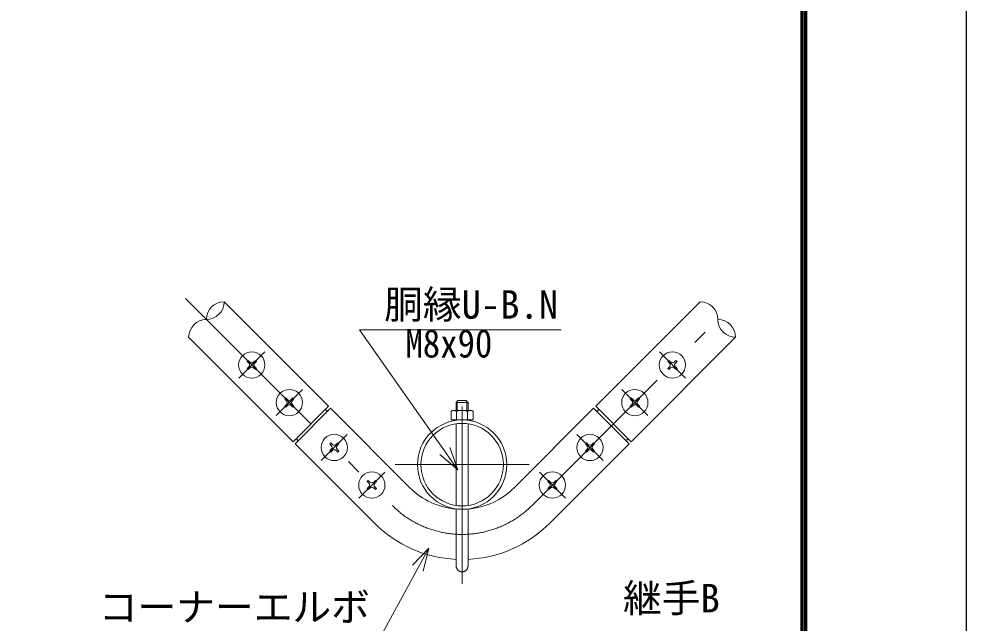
# Model space of a CAD drawing. Units: millimetres, scale not verified. Extents: x -4200 to 4200, y -2970 to 2970.
# Drawn here: x 2596 to 4200, y -218 to 805 of the extents above; entities that cross this region are included whole.
import ezdxf
from ezdxf.enums import TextEntityAlignment as Align

# ---------------------------------------------------------------- set-up
doc = ezdxf.new("R2010")
doc.units = ezdxf.units.MM
doc.header["$LTSCALE"] = 10
doc.linetypes.add('USER2', pattern=[50.5, 30, -9, 2.5, -9])
doc.linetypes.add('USER3', pattern=[12.6, 8.4, -4.2])
for name, color, linetype, lineweight in [('0-A_D-STR-TXT', 7, 'Continuous', 13), ('0-C_D-TTL', 7, 'Continuous', 25), ('0-D_3', 3, 'Continuous', 13), ('0-E_26', 2, 'USER2', 13), ('0-F_1', 1, 'Continuous', 9), ('1-0_27', 7, 'Continuous', 13), ('1-1_28', 7, 'Continuous', 13)]:
    doc.layers.add(name, color=color, linetype=linetype, lineweight=lineweight)
doc.styles.add('ＭＳ ゴシック', font='')
doc.styles.get('ＭＳ ゴシック').set_extended_font_data('MS Gothic')

msp = doc.modelspace()

# ---------------------------------------------------------------- linework, layer by layer
at = {"layer": '0-C_D-TTL', "color": 2}
msp.add_lwpolyline([(-4200, 2970), (4200, 2970), (4200, -2970), (-4200, -2970)], close=True, dxfattribs=at)
at = {"layer": '0-C_D-TTL'}
for points in [[(-3930, 2750), (3930, 2750), (3930, -2750), (-3930, -2750)], [(-3927.5, 2747.5), (3927.5, 2747.5), (3927.5, -2747.5), (-3927.5, -2747.5)], [(-3925, 2745), (3925, 2745), (3925, -2745), (-3925, -2745)], [(-3922.5, 2742.5), (3922.5, 2742.5), (3922.5, -2742.5), (-3922.5, -2742.5)], [(-3920, 2740), (3920, 2740), (3920, -2740), (-3920, -2740)]]:
    msp.add_lwpolyline(points, close=True, dxfattribs=at)
at = {"layer": '0-D_3'}
for p, q in [((2984.28, 226.91), (2982.55, 225.18)), ((2985.34, 222.29), (2982.55, 225.18)), ((2987.17, 224.12), (2984.28, 226.91)), ((2996.34, 226.91), (2993.45, 224.12)), ((2998.07, 225.18), (2995.28, 222.29)), ((2998.07, 225.18), (2996.34, 226.91)), ((3694.96, 225.18), (3696.69, 226.91)), ((3694.96, 225.18), (3697.75, 222.29)), ((3696.69, 226.91), (3699.58, 224.12)), ((3705.86, 224.12), (3708.75, 226.91)), ((3707.69, 222.29), (3710.48, 225.18)), ((3708.75, 226.91), (3710.48, 225.18)), ((2982.55, 213.12), (2985.34, 216.01)), ((2984.28, 211.39), (2982.55, 213.12)), ((2984.28, 211.39), (2987.17, 214.18)), ((2993.45, 214.18), (2996.34, 211.39)), ((2995.28, 216.01), (2998.07, 213.12)), ((2998.07, 213.12), (2996.34, 211.39)), ((3697.75, 216.01), (3694.96, 213.12)), ((3694.96, 213.12), (3696.69, 211.39)), ((3699.58, 214.18), (3696.69, 211.39)), ((3708.75, 211.39), (3705.86, 214.18)), ((3710.48, 213.12), (3707.69, 216.01)), ((3708.75, 211.39), (3710.48, 213.12)), ((3047.92, 163.27), (3046.19, 161.54)), ((3048.98, 158.65), (3046.19, 161.54)), ((3050.81, 160.48), (3047.92, 163.27)), ((3059.98, 163.27), (3057.09, 160.48)), ((3061.71, 161.54), (3058.92, 158.65)), ((3061.71, 161.54), (3059.98, 163.27)), ((3631.32, 161.54), (3633.05, 163.27)), ((3631.32, 161.54), (3634.11, 158.65)), ((3633.05, 163.27), (3635.94, 160.48)), ((3642.22, 160.48), (3645.11, 163.27)), ((3644.05, 158.65), (3646.84, 161.54)), ((3645.11, 163.27), (3646.84, 161.54)), ((3046.19, 149.48), (3048.98, 152.37)), ((3047.92, 147.75), (3046.19, 149.48)), ((3047.92, 147.75), (3050.81, 150.54)), ((3057.09, 150.54), (3059.98, 147.75)), ((3058.92, 152.37), (3061.71, 149.48)), ((3061.71, 149.48), (3059.98, 147.75)), ((3336.51, 142.33), (3336.51, 155.89)), ((3338.26, 142.33), (3338.26, 157.64)), ((3339.51, 158.89), (3353.51, 158.89)), ((3356.51, 155.89), (3353.51, 158.89)), ((3354.76, 142.33), (3354.76, 157.64)), ((3356.51, 142.33), (3356.51, 155.89)), ((3634.11, 152.37), (3631.32, 149.48)), ((3631.32, 149.48), (3633.05, 147.75)), ((3635.94, 150.54), (3633.05, 147.75)), ((3645.11, 147.75), (3642.22, 150.54)), ((3646.84, 149.48), (3644.05, 152.37)), ((3645.11, 147.75), (3646.84, 149.48)), ((3114.94, 144.02), (3118.47, 140.48)), ((3327.76, 126.08), (3327.76, 140.58)), ((3331.71, 142.33), (3360.63, 142.33)), ((3337.14, 140.58), (3337.14, 126.08)), ((3355.89, 140.58), (3355.89, 126.08)), ((3365.26, 126.08), (3365.26, 140.58)), ((3578.09, 144.02), (3574.55, 140.48)), ((3327.76, 126.08), (3365.26, 126.08)), ((3336.51, 125.41), (3336.51, 126.08)), ((3336.51, -18.71), (3336.51, 119.61)), ((3356.51, 125.41), (3356.51, 126.08)), ((3356.51, -18.71), (3356.51, 119.61)), ((3065.44, 94.52), (3068.97, 90.99)), ((3123.93, 87.25), (3122.2, 85.53)), ((3124.99, 82.64), (3122.2, 85.53)), ((3126.82, 84.47), (3123.93, 87.25)), ((3135.99, 87.25), (3133.1, 84.47)), ((3137.72, 85.53), (3134.93, 82.64)), ((3135.99, 87.25), (3137.72, 85.53)), ((3557.03, 87.25), (3555.31, 85.53)), ((3558.09, 82.64), (3555.31, 85.53)), ((3559.92, 84.47), (3557.03, 87.25)), ((3569.09, 87.25), (3566.21, 84.47)), ((3570.82, 85.53), (3568.03, 82.64)), ((3569.09, 87.25), (3570.82, 85.53)), ((3627.59, 94.52), (3624.05, 90.99)), ((3122.2, 73.47), (3124.99, 76.35)), ((3122.2, 73.47), (3123.93, 71.74)), ((3123.93, 71.74), (3126.82, 74.53)), ((3133.1, 74.53), (3135.99, 71.74)), ((3134.93, 76.35), (3137.72, 73.47)), ((3137.72, 73.47), (3135.99, 71.74)), ((3555.31, 73.47), (3558.09, 76.35)), ((3555.31, 73.47), (3557.03, 71.74)), ((3557.03, 71.74), (3559.92, 74.53)), ((3566.21, 74.53), (3569.09, 71.74)), ((3568.03, 76.35), (3570.82, 73.47)), ((3570.82, 73.47), (3569.09, 71.74)), ((3187.57, 23.61), (3185.84, 21.89)), ((3188.63, 19), (3185.84, 21.89)), ((3190.46, 20.83), (3187.57, 23.61)), ((3199.63, 23.61), (3196.74, 20.83)), ((3201.36, 21.89), (3198.57, 19)), ((3199.63, 23.61), (3201.36, 21.89)), ((3493.4, 23.61), (3491.67, 21.89)), ((3494.46, 19), (3491.67, 21.89)), ((3496.28, 20.83), (3493.4, 23.61)), ((3505.45, 23.61), (3502.57, 20.83)), ((3507.18, 21.89), (3504.39, 19)), ((3505.45, 23.61), (3507.18, 21.89)), ((3185.84, 9.83), (3188.63, 12.72)), ((3185.84, 9.83), (3187.57, 8.1)), ((3187.57, 8.1), (3190.46, 10.89)), ((3196.74, 10.89), (3199.63, 8.1)), ((3198.57, 12.72), (3201.36, 9.83)), ((3201.36, 9.83), (3199.63, 8.1)), ((3491.67, 9.83), (3494.46, 12.72)), ((3491.67, 9.83), (3493.4, 8.1)), ((3493.4, 8.1), (3496.28, 10.89)), ((3502.57, 10.89), (3505.45, 8.1)), ((3504.39, 12.72), (3507.18, 9.83)), ((3507.18, 9.83), (3505.45, 8.1)), ((3336.51, -121.11), (3336.51, -24.51)), ((3356.51, -121.11), (3356.51, -24.51))]:
    msp.add_line(p, q, dxfattribs=at)
msp.add_lwpolyline([(3339.51, 158.89), (3336.51, 155.89), (3356.51, 155.89)], dxfattribs=at)
for centre in [(2990.31, 219.15), (3702.72, 219.15), (3053.95, 155.51), (3639.08, 155.51), (3129.96, 79.5), (3563.06, 79.5), (3193.6, 15.86), (3499.42, 15.86)]:
    msp.add_circle(centre, 22.25, dxfattribs=at)
for centre, radius, start, end in [((2981.97, 219.15), 4.61, 315, 45), ((2990.31, 227.49), 4.61, 225, 315), ((2990.31, 210.81), 4.61, 45, 135), ((2998.65, 219.15), 4.61, 135, 225), ((3694.38, 219.15), 4.61, 315, 45), ((3702.72, 227.49), 4.61, 225, 315), ((3702.72, 210.81), 4.61, 45, 135), ((3711.06, 219.15), 4.61, 135, 225), ((3053.95, 163.85), 4.61, 225, 315), ((3639.08, 163.85), 4.61, 225, 315), ((3045.61, 155.51), 4.61, 315, 45), ((3053.95, 147.17), 4.61, 45, 135), ((3062.29, 155.51), 4.61, 135, 225), ((3630.74, 155.51), 4.61, 315, 45), ((3639.08, 147.17), 4.61, 45, 135), ((3647.42, 155.51), 4.61, 135, 225), ((3332.45, 135.33), 7.04, 48.21899, 131.78101), ((3346.51, 116.34), 25.99, 68.85295, 111.14705), ((3360.58, 135.17), 7.15, 49.0514, 130.9486), ((3121.62, 79.5), 4.61, 315, 45), ((3129.96, 87.83), 4.61, 225, 315), ((3138.3, 79.5), 4.61, 135, 225), ((3554.73, 79.5), 4.61, 315, 45), ((3563.06, 87.83), 4.61, 225, 315), ((3571.4, 79.5), 4.61, 135, 225), ((3129.96, 71.16), 4.61, 45, 135), ((3563.06, 71.16), 4.61, 45, 135), ((3185.26, 15.86), 4.61, 315, 45), ((3193.6, 24.19), 4.61, 225, 315), ((3201.94, 15.86), 4.61, 135, 225), ((3491.09, 15.86), 4.61, 315, 45), ((3499.42, 24.19), 4.61, 225, 315), ((3507.76, 15.86), 4.61, 135, 225), ((3193.6, 7.52), 4.61, 45, 135), ((3499.42, 7.52), 4.61, 45, 135)]:
    msp.add_arc(centre, radius, start, end, dxfattribs=at)
at = {"layer": '0-D_3', "linetype": 'USER3'}
msp.add_arc((3346.51, -121.11), 10, 180, 0, dxfattribs=at)
at = {"layer": '0-E_26'}
for p, q in [((2878.05, 331.4), (3228.07, -18.61)), ((3464.95, -18.61), (3814.97, 331.4)), ((3012.4, 241.25), (2968.21, 197.05)), ((3680.62, 241.25), (3724.81, 197.05)), ((3076.04, 177.61), (3031.85, 133.41)), ((3346.51, -151.42), (3346.51, 181.92)), ((3616.98, 177.61), (3661.18, 133.41)), ((3152.06, 101.59), (3107.86, 57.4)), ((3540.97, 101.59), (3585.16, 57.4)), ((3459.95, 50.45), (3233.08, 50.45)), ((3215.7, 37.95), (3171.5, -6.24)), ((3477.33, 37.95), (3521.52, -6.24))]:
    msp.add_line(p, q, dxfattribs=at)
msp.add_arc((3346.51, 99.83), 167.5, 225, 315, dxfattribs=at)
at = {"layer": '0-F_1'}
for p, q in [((3120.24, 149.32), (2943.46, 326.1)), ((3572.79, 149.32), (3749.56, 326.1)), ((3060.13, 89.22), (2883.36, 266)), ((3632.89, 89.22), (3809.67, 266)), ((3120.24, 149.32), (3060.13, 89.22)), ((3063.67, 85.68), (3123.77, 145.79)), ((3123.77, 145.79), (3258.12, 11.44)), ((3434.9, 11.44), (3569.25, 145.79)), ((3569.25, 145.79), (3629.36, 85.68)), ((3572.79, 149.32), (3632.89, 89.22)), ((3063.67, 85.68), (3198.02, -48.67)), ((3495.01, -48.67), (3629.36, 85.68))]:
    msp.add_line(p, q, dxfattribs=at)
for radius in [75.62, 69.88]:
    msp.add_circle((3346.51, 50.45), radius, dxfattribs=at)
for radius, start, end in [(125, 225, 265.41143), (125, 274.58857, 315), (210, 225, 267.2706), (210, 272.7294, 315)]:
    msp.add_arc((3346.51, 99.83), radius, start, end, dxfattribs=at)
at = {"layer": '1-0_27'}
for centre, start, end in [((2913.31, 326.2), 270.18146, 359.81854), ((2943.56, 295.95), 90.18146, 179.81854), ((3749.47, 295.95), 0.18146, 89.81854), ((2913.51, 265.9), 90.18146, 179.81854), ((3809.76, 296.14), 180.18146, 269.81854), ((3779.52, 265.9), 0.18146, 89.81854)]:
    msp.add_arc(centre, 30.15, start, end, dxfattribs=at)
at = {"layer": '1-1_28'}
for p, q in [((3339.32, 41.66), (3308.63, 67.31)), ((3339.32, 41.66), (3325.57, 79.22)), ((3289.96, -90.97), (3262.37, -119.93)), ((3289.96, -90.97), (3280.54, -129.85))]:
    msp.add_line(p, q, dxfattribs=at)
for points in [[(3339.32, 41.66), (3172.6, 278.78), (3514.13, 278.78)], [(3289.96, -90.97), (3211.5, -234.76), (2600.34, -234.76)]]:
    msp.add_lwpolyline(points, dxfattribs=at)

# ---------------------------------------------------------------- texts
at = {"layer": '0-A_D-STR-TXT', "style": 'ＭＳ ゴシック'}
for s, p in [('胴縁U-B.N', (3214.4, 283.16)), ('継手B', (3619.04, -213.99)), ('コーナーエルボ', (2731.16, -229.01))]:
    msp.add_text(s, height=48.09, dxfattribs=at).set_placement(p, align=Align.BOTTOM_LEFT)
at = {"layer": '1-1_28', "style": 'ＭＳ ゴシック', "width": 0.9}
msp.add_text('M8x90', height=48.11, dxfattribs=at).set_placement((3250.44, 217.27), align=Align.BOTTOM_LEFT)

doc.saveas('drawing.dxf')
